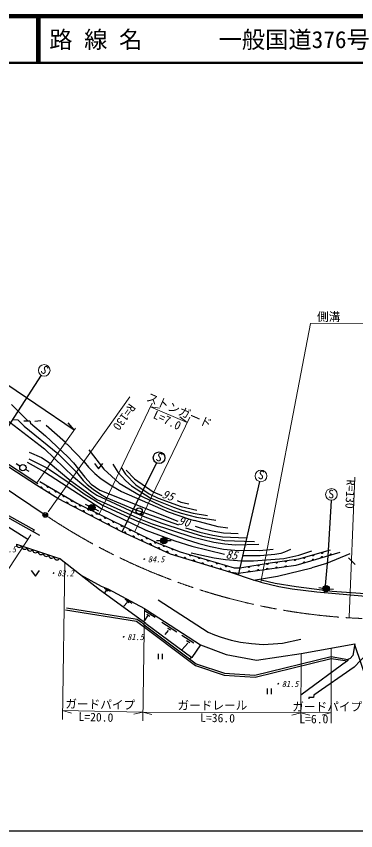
# Model space of a CAD drawing. Units: millimetres, scale not verified. Extents: x 40000 to 680000, y 20000 to 380000.
# Drawn here: x 173302 to 246193, y 205000 to 380000 of the extents above; entities that cross this region are included whole.
import ezdxf
from ezdxf.enums import TextEntityAlignment as Align

# ---------------------------------------------------------------- set-up
doc = ezdxf.new("R2010")
doc.units = ezdxf.units.MM
doc.header["$LTSCALE"] = 1000
doc.header["$PDMODE"] = 32
doc.header["$PDSIZE"] = 500
doc.linetypes.add('CHAIN', pattern=[18.5, 12, -1.5, 3.5, -1.5])
for name, color, linetype, lineweight in [('M-BGD', 7, 'Continuous', 25), ('M-BMK', 2, 'CHAIN', 13), ('M-BMK-SRVR', 3, 'Continuous', 25), ('M-STR-HTXT', 7, 'Continuous', 13), ('M-STR-STRC', 7, 'Continuous', 25), ('M-TTL', 2, 'Continuous', 140), ('M-TTL-BAND', 7, 'Continuous', 25), ('M-TTL-LINE', 7, 'Continuous', 50)]:
    doc.layers.add(name, color=color, linetype=linetype, lineweight=lineweight)
doc.layers.add('M-TTL-TXT', color=7, linetype='Continuous')
doc.styles.add('ＭＳ ゴシック', font='')
doc.styles.get('ＭＳ ゴシック').set_extended_font_data('MS Gothic')

msp = doc.modelspace()

# ---------------------------------------------------------------- hatches: boundary and pattern name
at = {"layer": 'M-BGD'}
for points in [[(190139, 274112, -1), (188918, 274723, -0.41421), (189834, 275028, -0.41421)], [(205656, 267337, -1), (204290, 267337, -0.41421), (204973, 268020, -0.41421)], [(239166, 257095, -1), (240523, 256942, -0.41421), (239768, 256340, -0.41421)]]:
    msp.add_hatch(color=256, dxfattribs=at).paths.add_polyline_path(points)

# ---------------------------------------------------------------- linework, layer by layer
for p, q in [((109455, 342753), (185736, 291147)), ((141123, 303798), (177918, 279597)), ((178631, 302867), (167539, 285764)), ((172281, 296602), (175752, 293046)), ((171011, 293469), (179393, 287034)), ((172450, 293384), (173635, 293300)), ((173635, 293300), (174990, 291945)), ((174905, 293046), (176175, 293046)), ((176175, 293046), (176345, 292538)), ((176345, 292538), (179562, 289828)), ((178546, 293046), (177276, 292961)), ((185736, 291147), (184426, 292658)), ((174990, 291945), (182187, 286018)), ((179731, 292114), (183880, 288474)), ((179562, 289828), (184388, 285341)), ((179393, 287034), (185573, 281023)), ((183880, 288474), (183880, 288220)), ((183880, 288220), (184219, 288050)), ((184219, 288050), (187859, 284240)), ((176091, 286357), (178715, 285172)), ((182187, 286018), (186251, 282039)), ((184388, 285341), (185573, 284071)), ((188875, 286865), (192093, 282716)), ((174093, 283343), (173308, 283810)), ((175667, 284156), (179393, 282124)), ((176006, 284918), (179985, 282886)), ((178715, 285172), (180155, 284240)), ((180155, 284240), (184981, 280176)), ((185573, 284071), (188029, 280938)), ((187859, 284240), (188791, 283140)), ((194040, 283732), (195141, 282039)), ((203438, 283986), (195987, 269254)), ((176064, 282169), (175278, 282636)), ((179393, 282124), (191500, 274250)), ((179985, 282886), (184642, 279753)), ((186251, 282039), (187690, 280261)), ((188791, 283140), (190145, 281785)), ((190145, 281785), (191500, 280600)), ((192093, 282716), (195395, 279668)), ((195141, 282039), (196834, 280176)), ((195818, 283055), (196749, 281616)), ((196919, 282462), (198697, 280600)), ((184981, 280176), (190569, 276197)), ((185573, 281023), (187775, 279160)), ((187690, 280261), (188537, 279414)), ((188029, 280938), (189383, 279499)), ((191500, 280600), (193786, 279076)), ((196749, 281616), (198951, 279330)), ((196834, 280176), (198019, 279076)), ((198697, 280600), (202676, 277806)), ((225536, 280007), (220964, 259941)), ((184642, 279753), (187859, 277382)), ((187775, 279160), (189553, 277806)), ((188537, 279414), (189807, 278398)), ((189383, 279499), (191246, 278144)), ((189807, 278398), (191415, 277298)), ((193786, 279076), (195903, 277890)), ((195395, 279668), (199882, 277044)), ((198019, 279076), (202083, 276536)), ((198951, 279330), (201829, 277382)), ((187859, 277382), (191839, 274927)), ((189553, 277806), (190569, 277128)), ((190569, 277128), (198612, 273403)), ((191246, 278144), (208010, 271540)), ((191415, 277298), (192601, 276620)), ((192601, 276620), (198781, 273996)), ((195903, 277890), (205893, 273488)), ((199882, 277044), (204793, 274673)), ((201829, 277382), (203777, 276451)), ((202083, 276536), (207079, 274504)), ((202676, 277806), (204539, 277044)), ((188117, 275163), (188935, 274755)), ((190569, 276197), (199967, 271964)), ((191839, 274927), (197511, 272302)), ((203777, 276451), (208687, 274673)), ((207841, 275943), (208603, 275604)), ((208603, 275604), (210381, 275266)), ((240945, 275943), (240183, 264005)), ((190168, 274137), (190986, 273729)), ((191500, 274250), (201152, 269593)), ((198612, 273403), (200898, 272472)), ((198781, 273996), (200051, 273572)), ((200051, 273572), (208139, 270693)), ((204793, 274673), (206909, 273826)), ((205893, 273488), (210465, 271964)), ((206909, 273826), (208687, 273234)), ((207079, 274504), (208857, 273911)), ((208687, 274673), (212074, 273911)), ((208687, 273234), (211989, 272387)), ((208857, 273911), (211312, 273234)), ((211312, 273234), (214360, 272726)), ((197511, 272302), (199713, 271371)), ((199713, 271371), (206147, 268831)), ((199967, 271964), (202507, 270948)), ((200898, 272472), (204539, 271117)), ((210465, 271964), (211566, 271625)), ((216646, 270270), (211566, 271625)), ((211989, 272387), (216138, 271710)), ((201152, 269593), (207333, 267307)), ((202507, 270948), (210973, 268154)), ((204539, 271117), (209111, 269593)), ((209111, 269593), (213259, 268323)), ((209667, 270102), (212751, 269170)), ((211735, 270440), (213005, 270016)), ((213005, 270016), (215376, 269424)), ((218763, 270016), (216646, 270270)), ((206147, 268831), (209534, 267646)), ((210973, 268154), (215715, 266968)), ((212751, 269170), (215545, 268492)), ((213259, 268323), (218001, 267392)), ((215376, 269424), (217831, 269000)), ((215545, 268492), (217577, 268154)), ((217577, 268154), (222742, 267900)), ((217831, 269000), (220964, 268831)), ((173310, 266569), (182610, 263497)), ((203377, 267373), (204291, 267374)), ((205670, 267373), (206584, 267374)), ((207333, 267307), (210973, 266122)), ((209534, 267646), (212497, 266714)), ((210973, 266122), (218001, 264428)), ((212497, 266714), (215037, 266037)), ((215037, 266037), (217831, 265529)), ((215715, 266968), (218085, 266630)), ((218001, 267392), (224435, 267138)), ((218085, 266630), (220287, 266460)), ((220287, 266460), (225367, 266545)), ((210889, 264682), (215799, 263666)), ((217831, 265529), (220202, 265275)), ((220202, 265275), (225536, 265190)), ((225536, 265190), (228499, 265529)), ((228838, 264344), (225705, 264090)), ((230108, 264598), (228838, 264344)), ((230870, 264852), (230108, 264598)), ((232225, 265444), (230870, 264852)), ((234003, 264174), (236797, 265106)), ((244925, 264513), (239929, 262396)), ((191161, 256724), (182610, 263497)), ((215799, 263666), (218255, 263243)), ((218255, 263243), (221641, 262989)), ((221641, 262989), (224266, 262989)), ((225705, 264090), (221895, 264090)), ((224266, 262989), (230785, 263497)), ((230785, 263497), (234003, 264174)), ((240183, 264005), (239505, 256150)), ((244671, 263666), (246110, 262227)), ((176517, 260884), (177417, 259684)), ((177417, 259684), (178317, 260884)), ((239929, 262396), (236797, 261465)), ((187077, 259959), (191500, 257570)), ((191500, 257570), (192939, 256978)), ((225790, 258417), (229685, 257486)), ((225887, 258922), (228923, 258163)), ((228923, 258163), (233410, 257486)), ((229685, 257486), (232563, 256978)), ((233410, 257486), (241115, 256470)), ((200305, 250120), (191161, 256724)), ((192185, 257106), (193465, 256482)), ((192617, 256586), (192237, 256108)), ((192425, 256815), (192955, 256529)), ((192939, 256978), (200813, 252744)), ((232563, 256978), (237813, 256300)), ((237813, 256300), (248311, 255369)), ((239147, 257061), (238239, 257163)), ((241426, 256804), (240518, 256906)), ((241115, 256470), (257371, 255369)), ((197096, 254061), (196425, 253255)), ((196586, 254753), (198079, 253879)), ((196950, 254342), (197439, 254040)), ((203777, 254607), (214529, 247664)), ((183880, 252490), (199120, 250035)), ((184049, 252914), (199289, 250458)), ((200813, 252744), (201237, 252490)), ((203099, 250797), (200813, 252236)), ((201237, 252490), (212836, 244955)), ((199289, 250458), (200221, 249781)), ((201480, 251151), (200865, 250154)), ((201321, 251559), (201999, 251136)), ((199120, 250035), (211820, 240468)), ((200221, 249781), (200729, 249273)), ((201152, 249527), (200305, 250120)), ((200729, 249273), (211905, 240891)), ((201152, 249527), (210973, 242246)), ((204539, 249781), (207756, 247749)), ((205809, 248511), (206401, 248172)), ((205893, 248003), (205216, 247156)), ((208857, 246987), (211397, 245378)), ((214529, 247664), (215884, 247072)), ((215884, 247072), (217323, 246564)), ((210127, 245294), (208857, 243854)), ((209873, 245886), (210550, 245463)), ((217323, 246564), (219440, 245971)), ((219440, 245971), (221472, 245548)), ((221472, 245548), (223843, 245209)), ((223843, 245209), (226298, 245040)), ((226298, 245040), (228499, 245124)), ((228499, 245124), (230447, 245294)), ((230447, 245294), (234426, 246140)), ((234511, 243092), (246025, 245124)), ((246025, 245124), (245602, 242669)), ((245941, 245040), (250428, 231662)), ((212836, 244955), (210973, 242246)), ((212836, 244955), (218339, 242838)), ((249920, 244447), (245856, 240129)), ((203767, 243031), (203767, 241831)), ((204667, 241831), (204667, 243031)), ((210973, 242246), (210550, 241907)), ((218339, 242838), (224859, 241653)), ((224520, 238436), (240945, 242415)), ((224605, 238012), (240945, 241992)), ((224859, 241653), (234511, 243092)), ((244501, 241568), (234426, 234118)), ((240945, 242415), (244501, 241822)), ((240945, 241992), (244417, 241484)), ((245009, 241992), (244501, 241822)), ((244501, 241822), (244501, 241568)), ((245602, 242669), (245009, 241992)), ((211820, 240468), (217916, 238436)), ((211905, 240891), (218001, 238859)), ((245856, 240129), (237220, 234118)), ((217916, 238436), (224605, 238012)), ((218001, 238859), (224520, 238436)), ((237135, 233610), (236119, 233610)), ((236119, 233610), (236119, 233356)), ((237220, 234118), (237135, 233610))]:
    msp.add_line(p, q, dxfattribs=at)
for points in [[(97458, 329326), (103616, 324034), (179512, 272858)], [(178352, 268429), (167846, 274274), (156871, 281700), (154077, 283563), (145865, 289066), (142043, 291695), (121579, 305836)], [(177630, 279214), (167539, 285764), (141631, 302952)], [(149759, 283870), (166635, 272142), (169478, 271615), (175807, 267633)], [(159716, 279775), (160041, 280187), (168492, 274477), (177110, 269635), (176895, 269240)], [(178355, 280018), (186324, 275349), (203553, 266880), (208529, 264958), (220062, 261456), (221323, 261518)], [(221049, 260280), (219377, 260455), (206449, 264457), (195987, 269254), (182227, 276410), (177630, 279214)], [(242751, 264795), (233325, 261978), (221049, 260280)], [(221323, 261518), (227822, 262531), (233983, 263452), (240776, 265322)], [(224235, 258805), (229431, 259718), (236797, 261465)], [(225790, 258417), (224235, 258805), (219377, 260455)]]:
    msp.add_lwpolyline(points, dxfattribs=at)
for centre, radius in [((203968, 285136), 1250), ((174711, 283017), 683), ((189528, 274417), 683), ((199685, 273702), 675), ((204973, 267337), 683), ((239844, 257019), 683)]:
    msp.add_circle(centre, radius, dxfattribs=at)
for centre, radius, start, end in [((178583, 278567), 256, 341.29598, 135.93521), ((180109, 279056), 256, 162.31421, 316.95345), ((180291, 277525), 256, 341.29598, 135.93521), ((181835, 278045), 256, 162.31421, 316.95345), ((183560, 277034), 256, 162.31421, 316.95345), ((184182, 275330), 256, 345.20493, 139.84417), ((185286, 276023), 256, 162.31421, 316.95345), ((187034, 275063), 256, 166.50191, 321.14114), ((185957, 274407), 256, 345.20493, 139.84417), ((187731, 273484), 256, 345.20493, 139.84417), ((188829, 274180), 256, 166.50191, 321.14114), ((190624, 273298), 256, 166.50191, 321.14114), ((189505, 272562), 256, 345.20493, 139.84417), ((191280, 271639), 256, 345.20493, 139.84417), ((192419, 272416), 256, 166.50191, 321.14114), ((194214, 271533), 256, 166.50191, 321.14114), ((193054, 270716), 256, 345.20493, 139.84417), ((194829, 269793), 256, 345.20493, 139.84417), ((196009, 270651), 256, 166.50191, 321.14114), ((197803, 269769), 256, 166.50191, 321.14114), ((196621, 268902), 256, 348.04703, 142.68626), ((198439, 268068), 256, 348.04703, 142.68626), ((199598, 268886), 256, 166.50191, 321.14114), ((201393, 268004), 256, 166.50191, 321.14114), ((173931, 266496), 625, 173.2333, 330.20515), ((175093, 266111), 625, 173.2333, 330.20515), ((200257, 267235), 256, 348.04703, 142.68626), ((202075, 266401), 256, 348.04703, 142.68626), ((203188, 267122), 256, 166.50191, 321.14114), ((205034, 266368), 256, 171.56166, 326.20089), ((176256, 265727), 625, 173.2333, 330.20515), ((177418, 265343), 625, 173.2333, 330.20515), ((178581, 264959), 625, 173.2333, 330.20515), ((179743, 264575), 625, 173.2333, 330.20515), ((180905, 264191), 625, 173.2333, 330.20515), ((203893, 265567), 256, 348.04703, 142.68626), ((205711, 264734), 256, 348.04703, 142.68626), ((206899, 265647), 256, 171.56166, 326.20089), ((207592, 264044), 256, 355.47931, 150.11854), ((210680, 264363), 256, 175.78931, 330.42855), ((237047, 264354), 256, 208.06696, 2.70619), ((238975, 264885), 256, 208.06696, 2.70619), ((240851, 264169), 256, 29.32088, 183.96011), ((182068, 263807), 625, 173.2333, 330.20515), ((209503, 263453), 256, 355.47931, 150.11854), ((211413, 262862), 256, 355.47931, 150.11854), ((212594, 263782), 256, 175.78931, 330.42855), ((213324, 262270), 256, 355.47931, 150.11854), ((214508, 263201), 256, 175.78931, 330.42855), ((216422, 262620), 256, 175.78931, 330.42855), ((229221, 262797), 256, 201.1872, 355.82643), ((231199, 263093), 256, 201.1872, 355.82643), ((233177, 263389), 256, 201.1872, 355.82643), ((235102, 262450), 256, 29.32088, 183.96011), ((235119, 263823), 256, 208.06696, 2.70619), ((237018, 263023), 256, 29.32088, 183.96011), ((238935, 263596), 256, 29.32088, 183.96011), ((215234, 261679), 256, 355.47931, 150.11854), ((217145, 261087), 256, 355.47931, 150.11854), ((218335, 262039), 256, 175.78931, 330.42855), ((219055, 260496), 256, 355.47931, 150.11854), ((223267, 260530), 256, 20.55681, 175.19605), ((223291, 261881), 256, 201.54072, 356.17995), ((225248, 260804), 256, 20.55681, 175.19605), ((225267, 262190), 256, 201.54072, 356.17995), ((227229, 261078), 256, 20.55681, 175.19605), ((227243, 262498), 256, 201.54072, 356.17995), ((229210, 261352), 256, 20.55681, 175.19605), ((231191, 261626), 256, 20.55681, 175.19605)]:
    msp.add_arc(centre, radius, start, end, dxfattribs=at)
at = {"layer": 'M-BMK'}
msp.add_arc((252794, 381759), 131261, 236.06239, 279.99172, dxfattribs=at)
at = {"layer": 'M-BMK-SRVR'}
msp.add_circle((179512, 272858), 500, dxfattribs=at)
msp.add_point((179512, 272858), dxfattribs=at)
at = {"layer": 'M-STR-HTXT'}
for p, q in [((236458, 313958), (225790, 258417)), ((273034, 314212), (236458, 313958)), ((197681, 298210), (180155, 273488)), ((190992, 272895), (202507, 296856)), ((209980, 292704), (202148, 296109)), ((202148, 296109), (204126, 295814)), ((210550, 293892), (198697, 269170)), ((209980, 292704), (208415, 293949)), ((185997, 291522), (177699, 279753)), ((246025, 280938), (244755, 250882)), ((176429, 268577), (162375, 247241)), ((183711, 262566), (183203, 228868)), ((200813, 252744), (200475, 228614)), ((240945, 244193), (240945, 228106)), ((234511, 243092), (234426, 228445)), ((183203, 230816), (200501, 230488)), ((183203, 230816), (185124, 230262)), ((200501, 230488), (198560, 230007)), ((200501, 230488), (234437, 230337)), ((200501, 230488), (202430, 229962)), ((234437, 230337), (232503, 229828)), ((240945, 230392), (234437, 230337)), ((234437, 230337), (236373, 229835)), ((240945, 230392), (239018, 229858))]:
    msp.add_line(p, q, dxfattribs=at)
for centre in [(179294, 303916), (225848, 281226), (240975, 277257)]:
    msp.add_circle(centre, 1250, dxfattribs=at)
at = {"layer": 'M-STR-STRC'}
for p, q in [((190091, 283935), (190991, 282735)), ((190991, 282735), (191891, 283935)), ((199685, 273027), (200585, 273027)), ((227203, 235558), (227203, 234358)), ((228103, 234358), (228103, 235558))]:
    msp.add_line(p, q, dxfattribs=at)
at = {"layer": 'M-TTL'}
msp.add_line((680000, 380000), (40000, 380000), dxfattribs=at)
at = {"layer": 'M-TTL-BAND'}
msp.add_line((40000, 205000), (579000, 205000), dxfattribs=at)
at = {"layer": 'M-TTL-LINE'}
for p, q in [((177750, 380000), (177750, 370000)), ((178250, 380000), (178250, 370000)), ((40000, 370000), (680000, 370000))]:
    msp.add_line(p, q, dxfattribs=at)

# ---------------------------------------------------------------- texts
at = {"layer": 'M-BGD', "style": 'ＭＳ ゴシック'}
msp.add_text('S', height=1833, rotation=338.802, dxfattribs=at).set_placement((202921, 284131), align=Align.BOTTOM_LEFT)
at = {"layer": 'M-BGD', "style": 'ＭＳ ゴシック', "oblique": 15}
for s, rotation, p in [('95', 340.884, (204238, 276093)), ('90', 345.847, (207796, 270309)), ('85', 351.969, (218117, 263017))]:
    msp.add_text(s, height=1833, rotation=rotation, dxfattribs=at).set_placement(p, align=Align.BOTTOM_LEFT)
for s, p in [('・83.5', (167819, 264419)), ('・84.5', (199684, 262270)), ('・83.2', (180203, 259268)), ('・81.5', (195244, 245564)), ('・81.5', (228457, 235487))]:
    msp.add_text(s, height=1320, dxfattribs=at).set_placement(p, align=Align.BOTTOM_LEFT)
at = {"layer": 'M-STR-HTXT', "style": 'ＭＳ ゴシック'}
for s, p in [('側溝', (237887, 313968)), ('S', (240296, 275883)), ('ガードレール', (207919, 230455)), ('ガードパイプ', (232575, 230166)), ('L=6.0', (234080, 227537))]:
    msp.add_text(s, height=1833, dxfattribs=at).set_placement(p, align=Align.BOTTOM_LEFT)
for s, rotation, p in [('S', 324.203, (178022, 303201)), ('ストンガード', 336.263, (200829, 296974)), ('R=130', 233.859, (197146, 297243)), ('L=7.0', 334.233, (202281, 293253)), ('S', 347.459, (224977, 280151)), ('R=130', 267.275, (243716, 280501)), ('ガードパイプ', 358.915, (183804, 230804)), ('L=20.0', 358.504, (186627, 228041)), ('L=36.0', 358.586, (212753, 227863))]:
    msp.add_text(s, height=1833, rotation=rotation, dxfattribs=at).set_placement(p, align=Align.BOTTOM_LEFT)
at = {"layer": 'M-TTL-TXT', "style": 'ＭＳ ゴシック'}
for s, p in [('路 線 名', (180380, 375000)), ('一般国道376号', (216734, 375000))]:
    msp.add_text(s, height=3666, dxfattribs=at).set_placement(p, align=Align.MIDDLE_LEFT)

doc.saveas('drawing.dxf')
